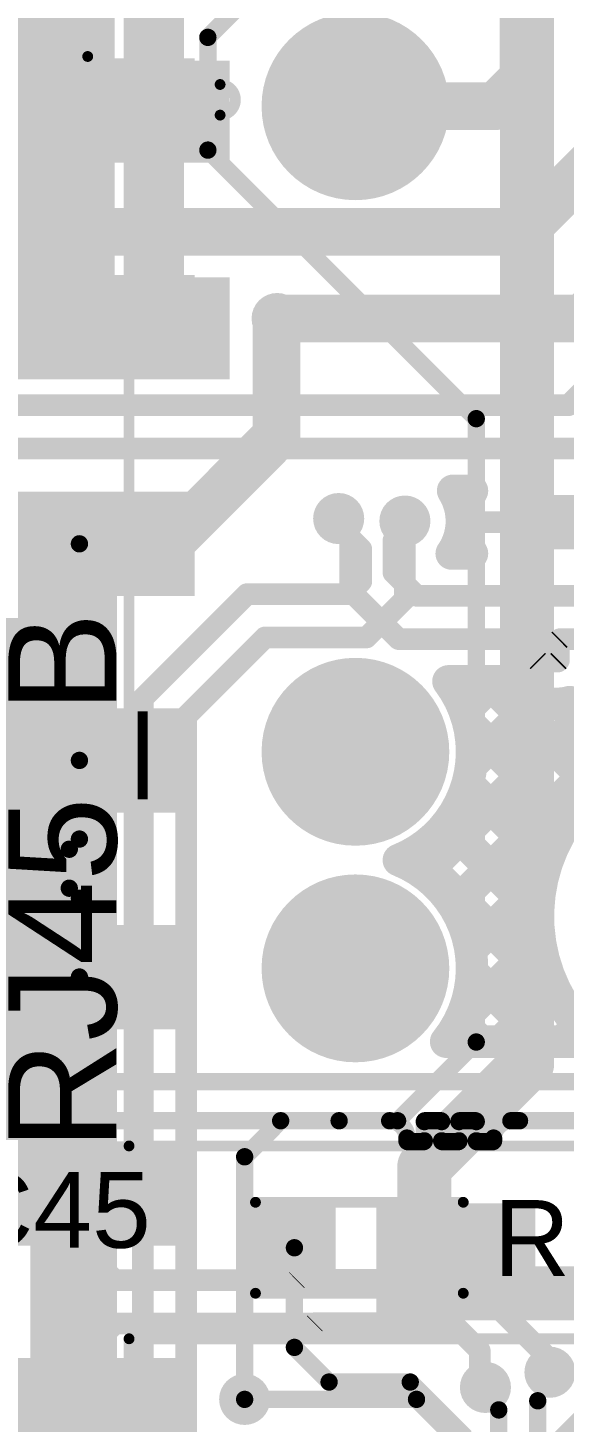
# Model space of a CAD drawing. Header units: millimetres. Extents: x -0.39 to 1.43, y -0.21 to 1.58.
# Drawn here: x 0.323 to 0.571, y 0.575 to 1.218 of the extents above; entities that cross this region are included whole.
import ezdxf

# ---------------------------------------------------------------- set-up
doc = ezdxf.new("R2010")
doc.units = ezdxf.units.MM
doc.header["$MEASUREMENT"] = 0
for name, color, linetype in [('BottomLayer', 5, 'Continuous'), ('BottomOverlay', 54, 'Continuous'), ('BottomPaste', 16, 'Continuous'), ('BottomSolder', 6, 'Continuous'), ('MultiLayer', 9, 'Continuous'), ('PadHoleLayer', 156, 'Continuous'), ('TopLayer', 1, 'Continuous'), ('TopOverlay', 2, 'Continuous'), ('TopPaste', 8, 'Continuous'), ('TopSolder', 216, 'Continuous'), ('ViaHoleLayer', 16, 'Continuous')]:
    doc.layers.add(name, color=color, linetype=linetype)
doc.styles.add('Arial', font='', dxfattribs={"height": 0.2})
doc.styles.get('Arial').set_extended_font_data('Arial')

# ---------------------------------------------------------------- blocks, each defined once
blk = doc.blocks.new('HY951180A_13')
at = {"layer": 'BottomLayer'}
h = blk.add_hatch(color=5, dxfattribs=at)
edge = h.paths.add_edge_path()
edge.add_arc((-0.24902, 0.25591), 0.03937, 0, 360)
h = blk.add_hatch(color=5, dxfattribs=at)
edge = h.paths.add_edge_path()
edge.add_arc((-0.14902, 0.25591), 0.03937, 0, 360)
h = blk.add_hatch(color=5, dxfattribs=at)
edge = h.paths.add_edge_path()
edge.add_arc((0.14902, 0.25591), 0.03937, 0, 360)
at = {"layer": 'BottomSolder'}
h = blk.add_hatch(color=6, dxfattribs=at)
edge = h.paths.add_edge_path()
edge.add_arc((-0.24902, 0.25591), 0.04337, 0, 360)
h = blk.add_hatch(color=6, dxfattribs=at)
edge = h.paths.add_edge_path()
edge.add_arc((-0.14902, 0.25591), 0.04337, 0, 360)
h = blk.add_hatch(color=6, dxfattribs=at)
edge = h.paths.add_edge_path()
edge.add_arc((0.14902, 0.25591), 0.04337, 0, 360)
at = {"layer": 'MultiLayer'}
h = blk.add_hatch(color=9, dxfattribs=at)
edge = h.paths.add_edge_path()
edge.add_arc((-0.24902, 0.25591), 0.03937, 0, 360)
h = blk.add_hatch(color=9, dxfattribs=at)
edge = h.paths.add_edge_path()
edge.add_arc((-0.14902, 0.25591), 0.03937, 0, 360)
h = blk.add_hatch(color=9, dxfattribs=at)
edge = h.paths.add_edge_path()
edge.add_arc((0.14902, 0.25591), 0.03937, 0, 360)
at = {"layer": 'PadHoleLayer'}
h = blk.add_hatch(color=156, dxfattribs=at)
edge = h.paths.add_edge_path()
edge.add_arc((-0.24902, 0.25591), 0.02008, 0, 360)
h = blk.add_hatch(color=156, dxfattribs=at)
edge = h.paths.add_edge_path()
edge.add_arc((-0.14902, 0.25591), 0.02008, 0, 360)
h = blk.add_hatch(color=156, dxfattribs=at)
edge = h.paths.add_edge_path()
edge.add_arc((0.14902, 0.25591), 0.02008, 0, 360)
at = {"layer": 'TopLayer'}
h = blk.add_hatch(color=1, dxfattribs=at)
edge = h.paths.add_edge_path()
edge.add_arc((-0.24902, 0.25591), 0.03937, 0, 360)
h = blk.add_hatch(color=1, dxfattribs=at)
edge = h.paths.add_edge_path()
edge.add_arc((-0.14902, 0.25591), 0.03937, 0, 360)
h = blk.add_hatch(color=1, dxfattribs=at)
edge = h.paths.add_edge_path()
edge.add_arc((0.14902, 0.25591), 0.03937, 0, 360)
at = {"layer": 'TopSolder'}
h = blk.add_hatch(color=216, dxfattribs=at)
edge = h.paths.add_edge_path()
edge.add_arc((-0.24902, 0.25591), 0.04337, 0, 360)
h = blk.add_hatch(color=216, dxfattribs=at)
edge = h.paths.add_edge_path()
edge.add_arc((-0.14902, 0.25591), 0.04337, 0, 360)
h = blk.add_hatch(color=216, dxfattribs=at)
edge = h.paths.add_edge_path()
edge.add_arc((0.14902, 0.25591), 0.04337, 0, 360)
at = {"layer": 'TopOverlay', "const_width": 0.005}
for points in [[(0.331, 0.3605), (-0.331, 0.3605)], [(-0.331, 0.3605), (-0.331, 0.003)]]:
    blk.add_lwpolyline(points, dxfattribs=at)
at = {"layer": 'TopOverlay', "const_width": 0.0025}
blk.add_lwpolyline([(-0.33225, 0.3605, 1), (-0.32975, 0.3605, 1)], format="xyb", close=True, dxfattribs=at)
blk.add_lwpolyline([(-0.33225, 0.3605, 1), (-0.32975, 0.3605, 1)], format="xyb", close=True, dxfattribs=at)
blk = doc.blocks.new('HY951180A_14')
at = {"layer": 'TopOverlay', "const_width": 0.005}
for points in [[(0.331, 0.3605), (-0.331, 0.3605)], [(0.331, 0.3605), (0.331, 0.003)]]:
    blk.add_lwpolyline(points, dxfattribs=at)
at = {"layer": 'TopOverlay', "const_width": 0.0025}
blk.add_lwpolyline([(0.32975, 0.3605, 1), (0.33225, 0.3605, 1)], format="xyb", close=True, dxfattribs=at)
blk.add_lwpolyline([(0.32975, 0.3605, 1), (0.33225, 0.3605, 1)], format="xyb", close=True, dxfattribs=at)
blk = doc.blocks.new('PHF254SMD___B_15')
at = {"layer": 'BottomLayer'}
for points in [[(-0.62008, 0.15354), (-0.57992, 0.15354), (-0.57992, 0.05512), (-0.62008, 0.05512)], [(-0.52008, 0.15354), (-0.47992, 0.15354), (-0.47992, 0.05512), (-0.52008, 0.05512)], [(-0.42008, 0.15354), (-0.37992, 0.15354), (-0.37992, 0.05512), (-0.42008, 0.05512)], [(-0.32008, 0.15354), (-0.27992, 0.15354), (-0.27992, 0.05512), (-0.32008, 0.05512)], [(-0.22008, 0.15354), (-0.17992, 0.15354), (-0.17992, 0.05512), (-0.22008, 0.05512)], [(-0.12008, 0.15354), (-0.07992, 0.15354), (-0.07992, 0.05512), (-0.12008, 0.05512)], [(-0.02008, 0.15354), (0.02008, 0.15354), (0.02008, 0.05512), (-0.02008, 0.05512)]]:
    blk.add_hatch(color=5, dxfattribs=at).paths.add_polyline_path(points)
at = {"layer": 'BottomPaste'}
for points in [[(-0.62008, 0.15354), (-0.57992, 0.15354), (-0.57992, 0.05512), (-0.62008, 0.05512)], [(-0.52008, 0.15354), (-0.47992, 0.15354), (-0.47992, 0.05512), (-0.52008, 0.05512)], [(-0.42008, 0.15354), (-0.37992, 0.15354), (-0.37992, 0.05512), (-0.42008, 0.05512)], [(-0.32008, 0.15354), (-0.27992, 0.15354), (-0.27992, 0.05512), (-0.32008, 0.05512)], [(-0.22008, 0.15354), (-0.17992, 0.15354), (-0.17992, 0.05512), (-0.22008, 0.05512)], [(-0.12008, 0.15354), (-0.07992, 0.15354), (-0.07992, 0.05512), (-0.12008, 0.05512)], [(-0.02008, 0.15354), (0.02008, 0.15354), (0.02008, 0.05512), (-0.02008, 0.05512)]]:
    blk.add_hatch(color=16, dxfattribs=at).paths.add_polyline_path(points)
at = {"layer": 'BottomSolder'}
for points in [[(-0.62408, 0.15754), (-0.57592, 0.15754), (-0.57592, 0.05112), (-0.62408, 0.05112)], [(-0.52408, 0.15754), (-0.47592, 0.15754), (-0.47592, 0.05112), (-0.52408, 0.05112)], [(-0.42408, 0.15754), (-0.37592, 0.15754), (-0.37592, 0.05112), (-0.42408, 0.05112)], [(-0.32408, 0.15754), (-0.27592, 0.15754), (-0.27592, 0.05112), (-0.32408, 0.05112)], [(-0.22408, 0.15754), (-0.17592, 0.15754), (-0.17592, 0.05112), (-0.22408, 0.05112)], [(-0.12408, 0.15754), (-0.07592, 0.15754), (-0.07592, 0.05112), (-0.12408, 0.05112)], [(-0.02408, 0.15754), (0.02408, 0.15754), (0.02408, 0.05112), (-0.02408, 0.05112)]]:
    blk.add_hatch(color=6, dxfattribs=at).paths.add_polyline_path(points)
at = {"layer": 'BottomOverlay'}
for points, const_width in [([(-0.59793, 0.16933, 1), (-0.61207, 0.16933, 1)], 0.005), ([(-0.61332, 0.16933, 1), (-0.61082, 0.16933, 1)], 0.0025), ([(-0.59918, 0.16933, 1), (-0.59668, 0.16933, 1)], 0.0025), ([(-0.62625, 0.10816, 1), (-0.62375, 0.10816, 1)], 0.0025)]:
    blk.add_lwpolyline(points, format="xyb", close=True, dxfattribs=dict(at, const_width=const_width))
at = {"layer": 'BottomOverlay', "const_width": 0.005}
blk.add_lwpolyline([(-0.625, 0.10816), (-0.671, 0.10816)], dxfattribs=at)
blk = doc.blocks.new('R__0603_34')
at = {"layer": 'TopLayer'}
for points in [[(-0.015, 0.0175), (-0.015, -0.0175), (-0.045, -0.0175), (-0.045, 0.0175)], [(0.045, 0.0175), (0.045, -0.0175), (0.015, -0.0175), (0.015, 0.0175)]]:
    blk.add_hatch(color=1, dxfattribs=at).paths.add_polyline_path(points)
at = {"layer": 'TopPaste'}
for points in [[(-0.015, 0.0175), (-0.015, -0.0175), (-0.045, -0.0175), (-0.045, 0.0175)], [(0.045, 0.0175), (0.045, -0.0175), (0.015, -0.0175), (0.015, 0.0175)]]:
    blk.add_hatch(color=8, dxfattribs=at).paths.add_polyline_path(points)
at = {"layer": 'TopSolder'}
for points in [[(-0.011, 0.0215), (-0.011, -0.0215), (-0.049, -0.0215), (-0.049, 0.0215)], [(0.049, 0.0215), (0.049, -0.0215), (0.011, -0.0215), (0.011, 0.0215)]]:
    blk.add_hatch(color=216, dxfattribs=at).paths.add_polyline_path(points)
at = {"layer": 'TopOverlay', "const_width": 0.005}
for points in [[(-0.048, -0.021), (-0.048, 0.021)], [(-0.048, 0.021), (0.048, 0.021)], [(0.048, -0.021), (0.048, 0.021)], [(-0.048, -0.021), (0.048, -0.021)]]:
    blk.add_lwpolyline(points, dxfattribs=at)
at = {"layer": 'TopOverlay', "const_width": 0.0025}
for points in [[(-0.04925, 0.021, 1), (-0.04675, 0.021, 1)], [(-0.04925, 0.021, 1), (-0.04675, 0.021, 1)], [(0.04675, 0.021, 1), (0.04925, 0.021, 1)], [(0.04675, 0.021, 1), (0.04925, 0.021, 1)], [(-0.04925, -0.021, 1), (-0.04675, -0.021, 1)], [(-0.04925, -0.021, 1), (-0.04675, -0.021, 1)], [(0.04675, -0.021, 1), (0.04925, -0.021, 1)], [(0.04675, -0.021, 1), (0.04925, -0.021, 1)]]:
    blk.add_lwpolyline(points, format="xyb", close=True, dxfattribs=at)

msp = doc.modelspace()

# ---------------------------------------------------------------- hatches: boundary and pattern name
at = {"layer": 'BottomLayer'}
for points in [[(0.294, 1.156), (0.416, 1.156), (0.416, 1.203), (0.294, 1.203)], [(0.294, 1.056), (0.416, 1.056), (0.416, 1.103), (0.294, 1.103)]]:
    msp.add_hatch(color=5, dxfattribs=at).paths.add_polyline_path(points)
h = msp.add_hatch(color=5, dxfattribs=at)
edge = h.paths.add_edge_path()
edge.add_arc((0.3825, 1.1775), 0.01181, 0, 360)
h = msp.add_hatch(color=5, dxfattribs=at)
edge = h.paths.add_edge_path()
edge.add_arc((0.3825, 1.0825), 0.01181, 0, 360)
h = msp.add_hatch(color=5, dxfattribs=at)
edge = h.paths.add_edge_path()
edge.add_arc((0.438, 1.084), 0.01181, 0, 360)
h = msp.add_hatch(color=5, dxfattribs=at)
edge = h.paths.add_edge_path()
edge.add_arc((0.46644, 0.99166), 0.01181, 0, 360)
h = msp.add_hatch(color=5, dxfattribs=at)
edge = h.paths.add_edge_path()
edge.add_arc((0.49704, 0.9905), 0.01181, 0, 360)
h = msp.add_hatch(color=5, dxfattribs=at)
edge = h.paths.add_edge_path()
edge.add_arc((0.5535, 0.99), 0.01181, 0, 360)
h = msp.add_hatch(color=5, dxfattribs=at)
edge = h.paths.add_edge_path()
edge.add_arc((0.56406, 0.59753), 0.01181, 0, 360)
h = msp.add_hatch(color=5, dxfattribs=at)
edge = h.paths.add_edge_path()
edge.add_arc((0.53425, 0.59052), 0.01181, 0, 360)
h = msp.add_hatch(color=5, dxfattribs=at)
edge = h.paths.add_edge_path()
edge.add_arc((0.423, 0.585), 0.01181, 0, 360)
at = {"layer": 'TopLayer'}
for points in [[(0.208, 1.07), (0.363, 1.07), (0.363, 1.347), (0.208, 1.347)], [(0.293, 0.669), (0.364, 0.669), (0.364, 0.992), (0.293, 0.992)], [(0.48391, 0.6215), (0.55724, 0.6215), (0.55724, 0.67554), (0.48391, 0.67554)]]:
    msp.add_hatch(color=1, dxfattribs=at).paths.add_polyline_path(points)
h = msp.add_hatch(color=1, dxfattribs=at)
edge = h.paths.add_edge_path()
edge.add_arc((0.3825, 1.1775), 0.01181, 0, 360)
h = msp.add_hatch(color=1, dxfattribs=at)
edge = h.paths.add_edge_path()
edge.add_arc((0.3825, 1.0825), 0.01181, 0, 360)
h = msp.add_hatch(color=1, dxfattribs=at)
edge = h.paths.add_edge_path()
edge.add_arc((0.438, 1.084), 0.01181, 0, 360)
h = msp.add_hatch(color=1, dxfattribs=at)
edge = h.paths.add_edge_path()
edge.add_arc((0.46644, 0.99166), 0.01181, 0, 360)
h = msp.add_hatch(color=1, dxfattribs=at)
edge = h.paths.add_edge_path()
edge.add_arc((0.49704, 0.9905), 0.01181, 0, 360)
h = msp.add_hatch(color=1, dxfattribs=at)
edge = h.paths.add_edge_path()
edge.add_arc((0.5535, 0.99), 0.01181, 0, 360)
h = msp.add_hatch(color=1, dxfattribs=at)
edge = h.paths.add_edge_path()
edge.add_arc((0.56406, 0.59753), 0.01181, 0, 360)
h = msp.add_hatch(color=1, dxfattribs=at)
edge = h.paths.add_edge_path()
edge.add_arc((0.53425, 0.59052), 0.01181, 0, 360)
h = msp.add_hatch(color=1, dxfattribs=at)
edge = h.paths.add_edge_path()
edge.add_arc((0.423, 0.585), 0.01181, 0, 360)
at = {"layer": 'ViaHoleLayer'}
h = msp.add_hatch(color=16, dxfattribs=at)
edge = h.paths.add_edge_path()
edge.add_arc((0.3825, 1.1775), 0.00591, 0, 360)
h = msp.add_hatch(color=16, dxfattribs=at)
edge = h.paths.add_edge_path()
edge.add_arc((0.3825, 1.0825), 0.00591, 0, 360)
h = msp.add_hatch(color=16, dxfattribs=at)
edge = h.paths.add_edge_path()
edge.add_arc((0.438, 1.084), 0.00591, 0, 360)
h = msp.add_hatch(color=16, dxfattribs=at)
edge = h.paths.add_edge_path()
edge.add_arc((0.46644, 0.99166), 0.00591, 0, 360)
h = msp.add_hatch(color=16, dxfattribs=at)
edge = h.paths.add_edge_path()
edge.add_arc((0.49704, 0.9905), 0.00591, 0, 360)
h = msp.add_hatch(color=16, dxfattribs=at)
edge = h.paths.add_edge_path()
edge.add_arc((0.5535, 0.99), 0.00591, 0, 360)
h = msp.add_hatch(color=16, dxfattribs=at)
edge = h.paths.add_edge_path()
edge.add_arc((0.56406, 0.59753), 0.00591, 0, 360)
h = msp.add_hatch(color=16, dxfattribs=at)
edge = h.paths.add_edge_path()
edge.add_arc((0.53425, 0.59052), 0.00591, 0, 360)
h = msp.add_hatch(color=16, dxfattribs=at)
edge = h.paths.add_edge_path()
edge.add_arc((0.423, 0.585), 0.00591, 0, 360)

# ---------------------------------------------------------------- linework, layer by layer
at = {"layer": 'BottomLayer'}
for points, const_width in [([(0.55182, 1.19491), (0.55182, 1.36401)], 0.022), ([(0.53893, 1.18202), (0.55182, 1.19491)], 0.022), ([(0.47419, 1.18202), (0.53893, 1.18202)], 0.022), ([(0.57267, 1.044), (0.71967, 1.191)], 0.01), ([(0.55144, 1.124), (0.602, 1.17456)], 0.022), ([(0.579, 1.084), (0.636, 1.141)], 0.022), ([(0.281, 1.124), (0.55144, 1.124)], 0.022), ([(0.438, 1.084), (0.579, 1.084)], 0.022), ([(0.28672, 1.044), (0.57267, 1.044)], 0.01), ([(0.295, 1.024), (0.58096, 1.024)], 0.01), ([(0.51932, 1.0045), (0.52803, 1.0045)], 0.015), ([(0.5535, 0.99), (0.751, 0.99)], 0.022), ([(0.53169, 0.99), (0.5535, 0.99)], 0.01), ([(0.47174, 0.95841), (0.47174, 0.98268)], 0.01), ([(0.49174, 0.96669), (0.49174, 0.98152)], 0.01), ([(0.27363, 0.98), (0.34666, 0.98)], 0.008), ([(0.51866, 0.9755), (0.52803, 0.9755)], 0.015), ([(0.49174, 0.96669), (0.50244, 0.956)], 0.01), ([(0.47174, 0.95841), (0.49415, 0.936)], 0.01), ([(0.50244, 0.956), (0.69725, 0.956)], 0.01), ([(0.49415, 0.936), (0.53, 0.936)], 0.01), ([(0.53, 0.936), (0.55232, 0.936)], 0.01), ([(0.55232, 0.936), (0.55818, 0.93014)], 0.01), ([(0.56818, 0.9355), (0.56868, 0.936)], 0.01), ([(0.56818, 0.92613), (0.56818, 0.9355)], 0.01), ([(0.56868, 0.936), (0.57768, 0.936)], 0.01), ([(0.55818, 0.92613), (0.55818, 0.93014)], 0.01), ([(0.55818, 0.92613), (0.55868, 0.92563)], 0.01), ([(0.55868, 0.92563), (0.56768, 0.92563)], 0.01), ([(0.56768, 0.92563), (0.56818, 0.92613)], 0.01), ([(0.51715, 0.9165), (0.53, 0.9165)], 0.015), ([(0.52463, 0.90292), (0.53821, 0.9165)], 0.015), ([(0.53, 0.9165), (0.54122, 0.9165)], 0.015), ([(0.53528, 0.9165), (0.58523, 0.86655)], 0.015), ([(0.51958, 0.81301), (0.61341, 0.90685)], 0.015), ([(0.57316, 0.90691), (0.60229, 0.87778)], 0.015), ([(0.50585, 0.82757), (0.5844, 0.90613)], 0.015), ([(0.52769, 0.87769), (0.55627, 0.90627)], 0.015), ([(0.55868, 0.90613), (0.56768, 0.90613)], 0.015), ([(0.52645, 0.89705), (0.57192, 0.85158)], 0.015), ([(0.34666, 0.84369), (0.34666, 0.88)], 0.008), ([(0.52599, 0.86922), (0.56254, 0.83268)], 0.015), ([(0.5164, 0.85053), (0.55851, 0.80842)], 0.015), ([(0.34198, 0.839), (0.34666, 0.84369)], 0.008), ([(0.50124, 0.83741), (0.56824, 0.7704)], 0.015), ([(0.28354, 0.839), (0.34198, 0.839)], 0.008), ([(0.52738, 0.79253), (0.56056, 0.82571)], 0.015), ([(0.291, 0.821), (0.34198, 0.821)], 0.008), ([(0.34198, 0.821), (0.34666, 0.81631)], 0.008), ([(0.34666, 0.78), (0.34666, 0.81631)], 0.008), ([(0.52166, 0.75853), (0.5594, 0.79627)], 0.015), ([(0.52803, 0.78233), (0.56022, 0.75014)], 0.015), ([(0.54156, 0.75014), (0.56606, 0.77464)], 0.015), ([(0.52231, 0.75977), (0.53193, 0.75014)], 0.015), ([(0.56984, 0.75014), (0.57722, 0.75752)], 0.015), ([(0.5161, 0.75014), (0.58446, 0.75014)], 0.015), ([(0.31081, 0.73164), (0.60666, 0.73164)], 0.008), ([(0.30336, 0.71364), (0.46665, 0.71364)], 0.008), ([(0.46665, 0.71364), (0.49, 0.71364)], 0.008), ([(0.506, 0.70436), (0.506, 0.71324)], 0.008), ([(0.5064, 0.71364), (0.5136, 0.71364)], 0.008), ([(0.514, 0.70436), (0.514, 0.71324)], 0.008), ([(0.522, 0.70436), (0.522, 0.71324)], 0.008), ([(0.5224, 0.71364), (0.5296, 0.71364)], 0.008), ([(0.53, 0.70436), (0.53, 0.71324)], 0.008), ([(0.546, 0.71364), (0.55, 0.71364)], 0.008), ([(0.55, 0.71364), (0.5992, 0.71364)], 0.008), ([(0.498, 0.70436), (0.498, 0.70564)], 0.008), ([(0.538, 0.70436), (0.538, 0.70564)], 0.008), ([(0.4984, 0.70396), (0.5056, 0.70396)], 0.008), ([(0.5144, 0.70396), (0.5216, 0.70396)], 0.008), ([(0.5304, 0.70396), (0.5376, 0.70396)], 0.008), ([(0.34666, 0.68), (0.35718, 0.66948)], 0.01), ([(0.35718, 0.64586), (0.35718, 0.66948)], 0.01), ([(0.35718, 0.64586), (0.36304, 0.64)], 0.01), ([(0.36304, 0.64), (0.44699, 0.64)], 0.01), ([(0.44699, 0.64), (0.44718, 0.64019)], 0.01), ([(0.44718, 0.64019), (0.52722, 0.64019)], 0.01), ([(0.52722, 0.64019), (0.56145, 0.60595)], 0.01), ([(0.35718, 0.61414), (0.36304, 0.62)], 0.01), ([(0.36304, 0.62), (0.45527, 0.62)], 0.01), ([(0.45527, 0.62), (0.45546, 0.62019)], 0.01), ([(0.45546, 0.62019), (0.51893, 0.62019)], 0.01), ([(0.51893, 0.62019), (0.53164, 0.60748)], 0.01), ([(0.35718, 0.59052), (0.35718, 0.61414)], 0.01), ([(0.53164, 0.59313), (0.53164, 0.60748)], 0.01), ([(0.56145, 0.60014), (0.56145, 0.60595)], 0.01), ([(0.56145, 0.60014), (0.56406, 0.59753)], 0.01), ([(0.34666, 0.58), (0.35718, 0.59052)], 0.01), ([(0.53164, 0.59313), (0.53425, 0.59052)], 0.01), ([(0.54731, 0.53531), (0.595, 0.583)], 0.022), ([(0.34666, 0.58), (0.34666, 0.58266)], 0.01), ([(0.423, 0.585), (0.50239, 0.585)], 0.008), ([(0.50239, 0.585), (0.52456, 0.56283)], 0.008)]:
    msp.add_lwpolyline(points, dxfattribs=dict(at, const_width=const_width))
for points, const_width in [([(0.54632, 1.19491, 1), (0.55732, 1.19491, 1)], 0.011), ([(0.54632, 1.19491, 1), (0.55732, 1.19491, 1)], 0.011), ([(0.46869, 1.18202, 1), (0.47969, 1.18202, 1)], 0.011), ([(0.53343, 1.18202, 1), (0.54443, 1.18202, 1)], 0.011), ([(0.53343, 1.18202, 1), (0.54443, 1.18202, 1)], 0.011), ([(0.54594, 1.124, 1), (0.55694, 1.124, 1)], 0.011), ([(0.54594, 1.124, 1), (0.55694, 1.124, 1)], 0.011), ([(0.4325, 1.084, 1), (0.4435, 1.084, 1)], 0.011), ([(0.5735, 1.084, 1), (0.5845, 1.084, 1)], 0.011), ([(0.5735, 1.084, 1), (0.5845, 1.084, 1)], 0.011), ([(0.57017, 1.044, 1), (0.57517, 1.044, 1)], 0.005), ([(0.57017, 1.044, 1), (0.57517, 1.044, 1)], 0.005), ([(0.51557, 1.0045, 1), (0.52307, 1.0045, 1)], 0.0075), ([(0.51557, 1.0045, 1), (0.52307, 1.0045, 1)], 0.0075), ([(0.52428, 1.0045, 1), (0.53178, 1.0045, 1)], 0.0075), ([(0.52428, 1.0045, 1), (0.53178, 1.0045, 1)], 0.0075), ([(0.51961, 0.9905, 1), (0.52711, 0.9905, 1)], 0.0075), ([(0.51961, 0.9905, 1), (0.52711, 0.9905, 1)], 0.0075), ([(0.548, 0.99, 1), (0.559, 0.99, 1)], 0.011), ([(0.52919, 0.99, 1), (0.53419, 0.99, 1)], 0.005), ([(0.551, 0.99, 1), (0.556, 0.99, 1)], 0.005), ([(0.46924, 0.98268, 1), (0.47424, 0.98268, 1)], 0.005), ([(0.48924, 0.98152, 1), (0.49424, 0.98152, 1)], 0.005), ([(0.34466, 0.98, 1), (0.34866, 0.98, 1)], 0.004), ([(0.51491, 0.9755, 1), (0.52241, 0.9755, 1)], 0.0075), ([(0.51491, 0.9755, 1), (0.52241, 0.9755, 1)], 0.0075), ([(0.52428, 0.9755, 1), (0.53178, 0.9755, 1)], 0.0075), ([(0.52428, 0.9755, 1), (0.53178, 0.9755, 1)], 0.0075), ([(0.48924, 0.96669, 1), (0.49424, 0.96669, 1)], 0.005), ([(0.48924, 0.96669, 1), (0.49424, 0.96669, 1)], 0.005), ([(0.46924, 0.95841, 1), (0.47424, 0.95841, 1)], 0.005), ([(0.46924, 0.95841, 1), (0.47424, 0.95841, 1)], 0.005), ([(0.49994, 0.956, 1), (0.50494, 0.956, 1)], 0.005), ([(0.49994, 0.956, 1), (0.50494, 0.956, 1)], 0.005), ([(0.49165, 0.936, 1), (0.49665, 0.936, 1)], 0.005), ([(0.49165, 0.936, 1), (0.49665, 0.936, 1)], 0.005), ([(0.5275, 0.936, 1), (0.5325, 0.936, 1)], 0.005), ([(0.5275, 0.936, 1), (0.5325, 0.936, 1)], 0.005), ([(0.54982, 0.936, 1), (0.55482, 0.936, 1)], 0.005), ([(0.54982, 0.936, 1), (0.55482, 0.936, 1)], 0.005), ([(0.56568, 0.9355, 1), (0.57068, 0.9355, 1)], 0.005), ([(0.56568, 0.9355, 1), (0.57068, 0.9355, 1)], 0.005), ([(0.56618, 0.936, 1), (0.57118, 0.936, 1)], 0.005), ([(0.56618, 0.936, 1), (0.57118, 0.936, 1)], 0.005), ([(0.55568, 0.93014, 1), (0.56068, 0.93014, 1)], 0.005), ([(0.55568, 0.93014, 1), (0.56068, 0.93014, 1)], 0.005), ([(0.55568, 0.92613, 1), (0.56068, 0.92613, 1)], 0.005), ([(0.55568, 0.92613, 1), (0.56068, 0.92613, 1)], 0.005), ([(0.55618, 0.92563, 1), (0.56118, 0.92563, 1)], 0.005), ([(0.55618, 0.92563, 1), (0.56118, 0.92563, 1)], 0.005), ([(0.56518, 0.92563, 1), (0.57018, 0.92563, 1)], 0.005), ([(0.56518, 0.92563, 1), (0.57018, 0.92563, 1)], 0.005), ([(0.56568, 0.92613, 1), (0.57068, 0.92613, 1)], 0.005), ([(0.56568, 0.92613, 1), (0.57068, 0.92613, 1)], 0.005), ([(0.5134, 0.9165, 1), (0.5209, 0.9165, 1)], 0.0075), ([(0.5134, 0.9165, 1), (0.5209, 0.9165, 1)], 0.0075), ([(0.52625, 0.9165, 1), (0.53375, 0.9165, 1)], 0.0075), ([(0.52625, 0.9165, 1), (0.53375, 0.9165, 1)], 0.0075), ([(0.53153, 0.9165, 1), (0.53903, 0.9165, 1)], 0.0075), ([(0.53446, 0.9165, 1), (0.54196, 0.9165, 1)], 0.0075), ([(0.53747, 0.9165, 1), (0.54497, 0.9165, 1)], 0.0075), ([(0.53747, 0.9165, 1), (0.54497, 0.9165, 1)], 0.0075), ([(0.53747, 0.9165, 1), (0.54497, 0.9165, 1)], 0.0075), ([(0.54064, 0.91234, 1), (0.54814, 0.91234, 1)], 0.0075), ([(0.54064, 0.91234, 1), (0.54814, 0.91234, 1)], 0.0075), ([(0.54114, 0.91184, 1), (0.54864, 0.91184, 1)], 0.0075), ([(0.54114, 0.91184, 1), (0.54864, 0.91184, 1)], 0.0075), ([(0.56941, 0.90691, 1), (0.57691, 0.90691, 1)], 0.0075), ([(0.56943, 0.90692, 1), (0.57693, 0.90692, 1)], 0.0075), ([(0.56943, 0.90692, 1), (0.57693, 0.90692, 1)], 0.0075), ([(0.56943, 0.90692, 1), (0.57693, 0.90692, 1)], 0.0075), ([(0.56943, 0.90692, 1), (0.57693, 0.90692, 1)], 0.0075), ([(0.52088, 0.90292, 1), (0.52838, 0.90292, 1)], 0.0075), ([(0.55252, 0.90627, 1), (0.56002, 0.90627, 1)], 0.0075), ([(0.55493, 0.90613, 1), (0.56243, 0.90613, 1)], 0.0075), ([(0.55493, 0.90613, 1), (0.56243, 0.90613, 1)], 0.0075), ([(0.55493, 0.90613, 1), (0.56243, 0.90613, 1)], 0.0075), ([(0.56393, 0.90613, 1), (0.57143, 0.90613, 1)], 0.0075), ([(0.56393, 0.90613, 1), (0.57143, 0.90613, 1)], 0.0075), ([(0.56393, 0.90613, 1), (0.57143, 0.90613, 1)], 0.0075), ([(0.5227, 0.89705, 1), (0.5302, 0.89705, 1)], 0.0075), ([(0.52431, 0.88399, 1), (0.53181, 0.88399, 1)], 0.0075), ([(0.52431, 0.88399, 1), (0.53181, 0.88399, 1)], 0.0075), ([(0.34466, 0.88, 1), (0.34866, 0.88, 1)], 0.004), ([(0.52394, 0.87769, 1), (0.53144, 0.87769, 1)], 0.0075), ([(0.52224, 0.86922, 1), (0.52974, 0.86922, 1)], 0.0075), ([(0.51265, 0.85053, 1), (0.52015, 0.85053, 1)], 0.0075), ([(0.56817, 0.85158, 1), (0.57567, 0.85158, 1)], 0.0075), ([(0.34466, 0.84369, 1), (0.34866, 0.84369, 1)], 0.004), ([(0.34466, 0.84369, 1), (0.34866, 0.84369, 1)], 0.004), ([(0.49749, 0.83741, 1), (0.50499, 0.83741, 1)], 0.0075), ([(0.33998, 0.839, 1), (0.34398, 0.839, 1)], 0.004), ([(0.33998, 0.839, 1), (0.34398, 0.839, 1)], 0.004), ([(0.49049, 0.83399, 1), (0.49799, 0.83399, 1)], 0.0075), ([(0.49049, 0.83399, 1), (0.49799, 0.83399, 1)], 0.0075), ([(0.55879, 0.83268, 1), (0.56629, 0.83268, 1)], 0.0075), ([(0.5021, 0.82757, 1), (0.5096, 0.82757, 1)], 0.0075), ([(0.55681, 0.82571, 1), (0.56431, 0.82571, 1)], 0.0075), ([(0.33998, 0.821, 1), (0.34398, 0.821, 1)], 0.004), ([(0.33998, 0.821, 1), (0.34398, 0.821, 1)], 0.004), ([(0.34466, 0.81631, 1), (0.34866, 0.81631, 1)], 0.004), ([(0.34466, 0.81631, 1), (0.34866, 0.81631, 1)], 0.004), ([(0.51582, 0.81301, 1), (0.52333, 0.81301, 1)], 0.0075), ([(0.55476, 0.80842, 1), (0.56226, 0.80842, 1)], 0.0075), ([(0.52363, 0.79253, 1), (0.53113, 0.79253, 1)], 0.0075), ([(0.55565, 0.79627, 1), (0.56315, 0.79627, 1)], 0.0075), ([(0.52428, 0.78233, 1), (0.53178, 0.78233, 1)], 0.0075), ([(0.52431, 0.78399, 1), (0.53181, 0.78399, 1)], 0.0075), ([(0.52431, 0.78399, 1), (0.53181, 0.78399, 1)], 0.0075), ([(0.34466, 0.78, 1), (0.34866, 0.78, 1)], 0.004), ([(0.56231, 0.77464, 1), (0.56981, 0.77464, 1)], 0.0075), ([(0.56449, 0.7704, 1), (0.57199, 0.7704, 1)], 0.0075), ([(0.51791, 0.75853, 1), (0.52541, 0.75853, 1)], 0.0075), ([(0.51856, 0.75977, 1), (0.52606, 0.75977, 1)], 0.0075), ([(0.57347, 0.75752, 1), (0.58097, 0.75752, 1)], 0.0075), ([(0.51235, 0.75014, 1), (0.51985, 0.75014, 1)], 0.0075), ([(0.51235, 0.75014, 1), (0.51985, 0.75014, 1)], 0.0075), ([(0.52818, 0.75014, 1), (0.53568, 0.75014, 1)], 0.0075), ([(0.53781, 0.75014, 1), (0.54531, 0.75014, 1)], 0.0075), ([(0.55647, 0.75014, 1), (0.56397, 0.75014, 1)], 0.0075), ([(0.56609, 0.75014, 1), (0.57359, 0.75014, 1)], 0.0075), ([(0.46465, 0.71364, 1), (0.46865, 0.71364, 1)], 0.004), ([(0.46465, 0.71364, 1), (0.46865, 0.71364, 1)], 0.004), ([(0.488, 0.71364, 1), (0.492, 0.71364, 1)], 0.004), ([(0.488, 0.71364, 1), (0.492, 0.71364, 1)], 0.004), ([(0.504, 0.71324, 1), (0.508, 0.71324, 1)], 0.004), ([(0.504, 0.71324, 1), (0.508, 0.71324, 1)], 0.004), ([(0.5044, 0.71364, 1), (0.5084, 0.71364, 1)], 0.004), ([(0.5044, 0.71364, 1), (0.5084, 0.71364, 1)], 0.004), ([(0.5116, 0.71364, 1), (0.5156, 0.71364, 1)], 0.004), ([(0.5116, 0.71364, 1), (0.5156, 0.71364, 1)], 0.004), ([(0.512, 0.71324, 1), (0.516, 0.71324, 1)], 0.004), ([(0.512, 0.71324, 1), (0.516, 0.71324, 1)], 0.004), ([(0.52, 0.71324, 1), (0.524, 0.71324, 1)], 0.004), ([(0.52, 0.71324, 1), (0.524, 0.71324, 1)], 0.004), ([(0.5204, 0.71364, 1), (0.5244, 0.71364, 1)], 0.004), ([(0.5204, 0.71364, 1), (0.5244, 0.71364, 1)], 0.004), ([(0.5276, 0.71364, 1), (0.5316, 0.71364, 1)], 0.004), ([(0.5276, 0.71364, 1), (0.5316, 0.71364, 1)], 0.004), ([(0.528, 0.71324, 1), (0.532, 0.71324, 1)], 0.004), ([(0.528, 0.71324, 1), (0.532, 0.71324, 1)], 0.004), ([(0.544, 0.71364, 1), (0.548, 0.71364, 1)], 0.004), ([(0.544, 0.71364, 1), (0.548, 0.71364, 1)], 0.004), ([(0.548, 0.71364, 1), (0.552, 0.71364, 1)], 0.004), ([(0.548, 0.71364, 1), (0.552, 0.71364, 1)], 0.004), ([(0.496, 0.70564, 1), (0.5, 0.70564, 1)], 0.004), ([(0.496, 0.70564, 1), (0.5, 0.70564, 1)], 0.004), ([(0.496, 0.70436, 1), (0.5, 0.70436, 1)], 0.004), ([(0.496, 0.70436, 1), (0.5, 0.70436, 1)], 0.004), ([(0.504, 0.70436, 1), (0.508, 0.70436, 1)], 0.004), ([(0.504, 0.70436, 1), (0.508, 0.70436, 1)], 0.004), ([(0.512, 0.70436, 1), (0.516, 0.70436, 1)], 0.004), ([(0.512, 0.70436, 1), (0.516, 0.70436, 1)], 0.004), ([(0.52, 0.70436, 1), (0.524, 0.70436, 1)], 0.004), ([(0.52, 0.70436, 1), (0.524, 0.70436, 1)], 0.004), ([(0.528, 0.70436, 1), (0.532, 0.70436, 1)], 0.004), ([(0.528, 0.70436, 1), (0.532, 0.70436, 1)], 0.004), ([(0.536, 0.70564, 1), (0.54, 0.70564, 1)], 0.004), ([(0.536, 0.70564, 1), (0.54, 0.70564, 1)], 0.004), ([(0.536, 0.70436, 1), (0.54, 0.70436, 1)], 0.004), ([(0.536, 0.70436, 1), (0.54, 0.70436, 1)], 0.004), ([(0.4964, 0.70396, 1), (0.5004, 0.70396, 1)], 0.004), ([(0.4964, 0.70396, 1), (0.5004, 0.70396, 1)], 0.004), ([(0.5036, 0.70396, 1), (0.5076, 0.70396, 1)], 0.004), ([(0.5036, 0.70396, 1), (0.5076, 0.70396, 1)], 0.004), ([(0.5124, 0.70396, 1), (0.5164, 0.70396, 1)], 0.004), ([(0.5124, 0.70396, 1), (0.5164, 0.70396, 1)], 0.004), ([(0.5196, 0.70396, 1), (0.5236, 0.70396, 1)], 0.004), ([(0.5196, 0.70396, 1), (0.5236, 0.70396, 1)], 0.004), ([(0.5284, 0.70396, 1), (0.5324, 0.70396, 1)], 0.004), ([(0.5284, 0.70396, 1), (0.5324, 0.70396, 1)], 0.004), ([(0.5356, 0.70396, 1), (0.5396, 0.70396, 1)], 0.004), ([(0.5356, 0.70396, 1), (0.5396, 0.70396, 1)], 0.004), ([(0.34416, 0.68, 1), (0.34916, 0.68, 1)], 0.005), ([(0.35468, 0.66948, 1), (0.35968, 0.66948, 1)], 0.005), ([(0.35468, 0.66948, 1), (0.35968, 0.66948, 1)], 0.005), ([(0.35468, 0.64586, 1), (0.35968, 0.64586, 1)], 0.005), ([(0.35468, 0.64586, 1), (0.35968, 0.64586, 1)], 0.005), ([(0.36054, 0.64, 1), (0.36554, 0.64, 1)], 0.005), ([(0.36054, 0.64, 1), (0.36554, 0.64, 1)], 0.005), ([(0.44449, 0.64, 1), (0.44949, 0.64, 1)], 0.005), ([(0.44449, 0.64, 1), (0.44949, 0.64, 1)], 0.005), ([(0.44468, 0.64019, 1), (0.44968, 0.64019, 1)], 0.005), ([(0.44468, 0.64019, 1), (0.44968, 0.64019, 1)], 0.005), ([(0.52472, 0.64019, 1), (0.52972, 0.64019, 1)], 0.005), ([(0.52472, 0.64019, 1), (0.52972, 0.64019, 1)], 0.005), ([(0.36054, 0.62, 1), (0.36554, 0.62, 1)], 0.005), ([(0.36054, 0.62, 1), (0.36554, 0.62, 1)], 0.005), ([(0.45277, 0.62, 1), (0.45777, 0.62, 1)], 0.005), ([(0.45277, 0.62, 1), (0.45777, 0.62, 1)], 0.005), ([(0.45296, 0.62019, 1), (0.45796, 0.62019, 1)], 0.005), ([(0.45296, 0.62019, 1), (0.45796, 0.62019, 1)], 0.005), ([(0.51643, 0.62019, 1), (0.52143, 0.62019, 1)], 0.005), ([(0.51643, 0.62019, 1), (0.52143, 0.62019, 1)], 0.005), ([(0.35468, 0.61414, 1), (0.35968, 0.61414, 1)], 0.005), ([(0.35468, 0.61414, 1), (0.35968, 0.61414, 1)], 0.005), ([(0.52914, 0.60748, 1), (0.53414, 0.60748, 1)], 0.005), ([(0.52914, 0.60748, 1), (0.53414, 0.60748, 1)], 0.005), ([(0.55895, 0.60595, 1), (0.56395, 0.60595, 1)], 0.005), ([(0.55895, 0.60595, 1), (0.56395, 0.60595, 1)], 0.005), ([(0.55895, 0.60014, 1), (0.56395, 0.60014, 1)], 0.005), ([(0.55895, 0.60014, 1), (0.56395, 0.60014, 1)], 0.005), ([(0.56156, 0.59753, 1), (0.56656, 0.59753, 1)], 0.005), ([(0.35468, 0.59052, 1), (0.35968, 0.59052, 1)], 0.005), ([(0.35468, 0.59052, 1), (0.35968, 0.59052, 1)], 0.005), ([(0.52914, 0.59313, 1), (0.53414, 0.59313, 1)], 0.005), ([(0.52914, 0.59313, 1), (0.53414, 0.59313, 1)], 0.005), ([(0.53175, 0.59052, 1), (0.53675, 0.59052, 1)], 0.005), ([(0.34416, 0.58266, 1), (0.34916, 0.58266, 1)], 0.005), ([(0.421, 0.585, 1), (0.425, 0.585, 1)], 0.004), ([(0.50039, 0.585, 1), (0.50439, 0.585, 1)], 0.004), ([(0.50039, 0.585, 1), (0.50439, 0.585, 1)], 0.004), ([(0.34416, 0.58, 1), (0.34916, 0.58, 1)], 0.005), ([(0.34416, 0.58, 1), (0.34916, 0.58, 1)], 0.005)]:
    msp.add_lwpolyline(points, format="xyb", close=True, dxfattribs=dict(at, const_width=const_width))
for points, const_width in [([(0.51932, 1.0045, -0.141163), (0.52336, 0.9905)], 0.015), ([(0.52803, 0.9755, -0.264675), (0.52803, 1.0045)], 0.015), ([(0.52336, 0.9905, -0.152866), (0.51866, 0.9755)], 0.015), ([(0.51715, 0.9165, -0.163386), (0.52806, 0.88399)], 0.015), ([(0.54439, 0.91234, -0.067392), (0.54122, 0.9165)], 0.015), ([(0.54439, 0.91234, -0.067392), (0.54122, 0.9165)], 0.015), ([(0.55868, 0.90613, -0.198912), (0.54489, 0.91184)], 0.015), ([(0.55868, 0.90613, -0.198912), (0.54489, 0.91184)], 0.015), ([(0.57318, 0.90692, -0.071605), (0.56768, 0.90613)], 0.015), ([(0.57318, 0.90692, -0.071605), (0.56768, 0.90613)], 0.015), ([(0.57868, 0.90613, -0.071605), (0.57318, 0.90692)], 0.015), ([(0.57868, 0.90613, -0.071605), (0.57318, 0.90692)], 0.015), ([(0.52806, 0.88399, -0.306444), (0.49424, 0.83399)], 0.015), ([(0.58446, 0.75014, -1.544376), (0.71349, 0.80801)], 0.015), ([(0.58446, 0.75014, -1.544376), (0.71349, 0.80801)], 0.015), ([(0.49424, 0.83399, -0.306444), (0.52806, 0.78399)], 0.015), ([(0.52806, 0.78399, -0.171505), (0.5161, 0.75014)], 0.015), ([(0.49, 0.71364, -0.414214), (0.498, 0.70564)], 0.008), ([(0.506, 0.71324, -0.414214), (0.5064, 0.71364)], 0.008), ([(0.5136, 0.71364, -0.414214), (0.514, 0.71324)], 0.008), ([(0.522, 0.71324, -0.414214), (0.5224, 0.71364)], 0.008), ([(0.5296, 0.71364, -0.414214), (0.53, 0.71324)], 0.008), ([(0.538, 0.70564, -0.414214), (0.546, 0.71364)], 0.008), ([(0.4984, 0.70396, -0.414214), (0.498, 0.70436)], 0.008), ([(0.506, 0.70436, -0.414214), (0.5056, 0.70396)], 0.008), ([(0.5144, 0.70396, -0.414214), (0.514, 0.70436)], 0.008), ([(0.522, 0.70436, -0.414214), (0.5216, 0.70396)], 0.008), ([(0.5304, 0.70396, -0.414214), (0.53, 0.70436)], 0.008), ([(0.538, 0.70436, -0.414214), (0.5376, 0.70396)], 0.008)]:
    msp.add_lwpolyline(points, format="xyb", dxfattribs=dict(at, const_width=const_width))
at = {"layer": 'TopLayer'}
for points, const_width in [([(0.3825, 1.1775), (0.3825, 1.3845)], 0.025), ([(0.5535, 0.99), (0.5535, 1.34186)], 0.025), ([(0.406, 1.21383), (0.47419, 1.28202)], 0.008), ([(0.406, 1.16178), (0.406, 1.21383)], 0.008), ([(0.3825, 1.0825), (0.3825, 1.1775)], 0.025), ([(0.406, 1.16178), (0.53, 1.03778)], 0.008), ([(0.43769, 1.08369), (0.438, 1.084)], 0.022), ([(0.43769, 1.02969), (0.43769, 1.08369)], 0.022), ([(0.38333, 0.97533), (0.43769, 1.02969)], 0.022), ([(0.53, 0.74998), (0.53, 1.03778)], 0.008), ([(0.5535, 0.99), (0.58619, 0.99)], 0.025), ([(0.5535, 0.73986), (0.5535, 0.99)], 0.025), ([(0.46644, 0.98798), (0.46644, 0.99166)], 0.01), ([(0.46644, 0.98798), (0.4769, 0.97752)], 0.01), ([(0.49704, 0.95449), (0.49704, 0.9905)], 0.01), ([(0.3285, 0.95083), (0.353, 0.97533)], 0.022), ([(0.353, 0.97533), (0.38333, 0.97533)], 0.022), ([(0.4769, 0.96264), (0.4769, 0.97752)], 0.01), ([(0.47104, 0.95678), (0.4769, 0.96264)], 0.01), ([(0.3285, 0.8305), (0.3285, 0.95083)], 0.022), ([(0.376, 0.9087), (0.42408, 0.95678)], 0.01), ([(0.42408, 0.95678), (0.47104, 0.95678)], 0.01), ([(0.47933, 0.93678), (0.49704, 0.95449)], 0.01), ([(0.396, 0.90041), (0.43237, 0.93678)], 0.01), ([(0.43237, 0.93678), (0.47933, 0.93678)], 0.01), ([(0.376, 0.54255), (0.376, 0.9087)], 0.01), ([(0.396, 0.55084), (0.396, 0.90041)], 0.01), ([(0.49366, 0.71364), (0.53, 0.74998)], 0.008), ([(0.506, 0.69236), (0.5535, 0.73986)], 0.025), ([(0.423, 0.697), (0.43964, 0.71364)], 0.008), ([(0.43964, 0.71364), (0.49366, 0.71364)], 0.008), ([(0.506, 0.655), (0.506, 0.69236)], 0.025), ([(0.423, 0.585), (0.423, 0.697)], 0.008), ([(0.344, -0.027), (0.344, 0.66918)], 0.04), ([(0.506, 0.6525), (0.506, 0.655)], 0.025), ([(0.506, 0.6525), (0.5085, 0.65)], 0.025), ([(0.446, 0.609), (0.446, 0.655)], 0.008), ([(0.5085, 0.65), (0.511, 0.65)], 0.025), ([(0.511, 0.65), (0.527, 0.634)], 0.025), ([(0.527, 0.634), (0.61256, 0.634)], 0.025), ([(0.446, 0.609), (0.462, 0.593)], 0.008), ([(0.462, 0.593), (0.49951, 0.593)], 0.008), ([(0.49951, 0.593), (0.525, 0.56751)], 0.008), ([(0.55841, 0.55611), (0.55841, 0.58435)], 0.008), ([(0.54041, 0.54866), (0.54041, 0.58013)], 0.008)]:
    msp.add_lwpolyline(points, dxfattribs=dict(at, const_width=const_width))
for points, const_width in [([(0.404, 1.21383, 1), (0.408, 1.21383, 1)], 0.004), ([(0.404, 1.21383, 1), (0.408, 1.21383, 1)], 0.004), ([(0.37625, 1.1775, 1), (0.38875, 1.1775, 1)], 0.0125), ([(0.37625, 1.1775, 1), (0.38875, 1.1775, 1)], 0.0125), ([(0.404, 1.16178, 1), (0.408, 1.16178, 1)], 0.004), ([(0.404, 1.16178, 1), (0.408, 1.16178, 1)], 0.004), ([(0.37625, 1.0825, 1), (0.38875, 1.0825, 1)], 0.0125), ([(0.43219, 1.08369, 1), (0.44319, 1.08369, 1)], 0.011), ([(0.43219, 1.08369, 1), (0.44319, 1.08369, 1)], 0.011), ([(0.4325, 1.084, 1), (0.4435, 1.084, 1)], 0.011), ([(0.43219, 1.02969, 1), (0.44319, 1.02969, 1)], 0.011), ([(0.43219, 1.02969, 1), (0.44319, 1.02969, 1)], 0.011), ([(0.528, 1.03778, 1), (0.532, 1.03778, 1)], 0.004), ([(0.528, 1.03778, 1), (0.532, 1.03778, 1)], 0.004), ([(0.54725, 0.99, 1), (0.55975, 0.99, 1)], 0.0125), ([(0.54725, 0.99, 1), (0.55975, 0.99, 1)], 0.0125), ([(0.54725, 0.99, 1), (0.55975, 0.99, 1)], 0.0125), ([(0.46394, 0.99166, 1), (0.46894, 0.99166, 1)], 0.005), ([(0.46394, 0.98798, 1), (0.46894, 0.98798, 1)], 0.005), ([(0.46394, 0.98798, 1), (0.46894, 0.98798, 1)], 0.005), ([(0.49454, 0.9905, 1), (0.49954, 0.9905, 1)], 0.005), ([(0.3475, 0.97533, 1), (0.3585, 0.97533, 1)], 0.011), ([(0.3475, 0.97533, 1), (0.3585, 0.97533, 1)], 0.011), ([(0.37783, 0.97533, 1), (0.38883, 0.97533, 1)], 0.011), ([(0.37783, 0.97533, 1), (0.38883, 0.97533, 1)], 0.011), ([(0.4744, 0.97752, 1), (0.4794, 0.97752, 1)], 0.005), ([(0.4744, 0.97752, 1), (0.4794, 0.97752, 1)], 0.005), ([(0.4744, 0.96264, 1), (0.4794, 0.96264, 1)], 0.005), ([(0.4744, 0.96264, 1), (0.4794, 0.96264, 1)], 0.005), ([(0.323, 0.95083, 1), (0.334, 0.95083, 1)], 0.011), ([(0.323, 0.95083, 1), (0.334, 0.95083, 1)], 0.011), ([(0.42158, 0.95678, 1), (0.42658, 0.95678, 1)], 0.005), ([(0.42158, 0.95678, 1), (0.42658, 0.95678, 1)], 0.005), ([(0.46854, 0.95678, 1), (0.47354, 0.95678, 1)], 0.005), ([(0.46854, 0.95678, 1), (0.47354, 0.95678, 1)], 0.005), ([(0.49454, 0.95449, 1), (0.49954, 0.95449, 1)], 0.005), ([(0.49454, 0.95449, 1), (0.49954, 0.95449, 1)], 0.005), ([(0.42987, 0.93678, 1), (0.43487, 0.93678, 1)], 0.005), ([(0.42987, 0.93678, 1), (0.43487, 0.93678, 1)], 0.005), ([(0.47683, 0.93678, 1), (0.48183, 0.93678, 1)], 0.005), ([(0.47683, 0.93678, 1), (0.48183, 0.93678, 1)], 0.005), ([(0.3735, 0.9087, 1), (0.3785, 0.9087, 1)], 0.005), ([(0.3735, 0.9087, 1), (0.3785, 0.9087, 1)], 0.005), ([(0.3935, 0.90041, 1), (0.3985, 0.90041, 1)], 0.005), ([(0.3935, 0.90041, 1), (0.3985, 0.90041, 1)], 0.005), ([(0.323, 0.8305, 1), (0.334, 0.8305, 1)], 0.011), ([(0.528, 0.74998, 1), (0.532, 0.74998, 1)], 0.004), ([(0.528, 0.74998, 1), (0.532, 0.74998, 1)], 0.004), ([(0.54725, 0.73986, 1), (0.55975, 0.73986, 1)], 0.0125), ([(0.54725, 0.73986, 1), (0.55975, 0.73986, 1)], 0.0125), ([(0.43764, 0.71364, 1), (0.44164, 0.71364, 1)], 0.004), ([(0.43764, 0.71364, 1), (0.44164, 0.71364, 1)], 0.004), ([(0.49166, 0.71364, 1), (0.49566, 0.71364, 1)], 0.004), ([(0.49166, 0.71364, 1), (0.49566, 0.71364, 1)], 0.004), ([(0.49975, 0.69236, 1), (0.51225, 0.69236, 1)], 0.0125), ([(0.49975, 0.69236, 1), (0.51225, 0.69236, 1)], 0.0125), ([(0.421, 0.697, 1), (0.425, 0.697, 1)], 0.004), ([(0.421, 0.697, 1), (0.425, 0.697, 1)], 0.004), ([(0.334, 0.66918, 1), (0.354, 0.66918, 1)], 0.02), ([(0.49975, 0.655, 1), (0.51225, 0.655, 1)], 0.0125), ([(0.49975, 0.655, 1), (0.51225, 0.655, 1)], 0.0125), ([(0.49975, 0.6525, 1), (0.51225, 0.6525, 1)], 0.0125), ([(0.49975, 0.6525, 1), (0.51225, 0.6525, 1)], 0.0125), ([(0.444, 0.655, 1), (0.448, 0.655, 1)], 0.004), ([(0.50225, 0.65, 1), (0.51475, 0.65, 1)], 0.0125), ([(0.50225, 0.65, 1), (0.51475, 0.65, 1)], 0.0125), ([(0.50475, 0.65, 1), (0.51725, 0.65, 1)], 0.0125), ([(0.50475, 0.65, 1), (0.51725, 0.65, 1)], 0.0125), ([(0.52075, 0.634, 1), (0.53325, 0.634, 1)], 0.0125), ([(0.52075, 0.634, 1), (0.53325, 0.634, 1)], 0.0125), ([(0.444, 0.609, 1), (0.448, 0.609, 1)], 0.004), ([(0.444, 0.609, 1), (0.448, 0.609, 1)], 0.004), ([(0.46, 0.593, 1), (0.464, 0.593, 1)], 0.004), ([(0.46, 0.593, 1), (0.464, 0.593, 1)], 0.004), ([(0.49751, 0.593, 1), (0.50151, 0.593, 1)], 0.004), ([(0.49751, 0.593, 1), (0.50151, 0.593, 1)], 0.004), ([(0.421, 0.585, 1), (0.425, 0.585, 1)], 0.004), ([(0.55641, 0.58435, 1), (0.56041, 0.58435, 1)], 0.004), ([(0.53841, 0.58013, 1), (0.54241, 0.58013, 1)], 0.004)]:
    msp.add_lwpolyline(points, format="xyb", close=True, dxfattribs=dict(at, const_width=const_width))

# ---------------------------------------------------------------- block references
for name, p, rotation in [('HY951180A_13', (0.73009, 1.03301), 90), ('PHF254SMD___B_15', (0.24233, 0.58), 270), ('HY951180A_14', (0.73009, 0.28198), 90)]:
    msp.add_blockref(name, p, dxfattribs=dict(rotation=rotation))
msp.add_blockref('R__0603_34', (0.476, 0.655))

# ---------------------------------------------------------------- texts
at = {"layer": 'TopOverlay', "style": 'Arial'}
msp.add_text('RJ45_B', height=0.05, rotation=90, dxfattribs=at).set_placement((0.36376, 0.70001))
for s, p in [('C45', (0.29, 0.655)), ('R33', (0.538, 0.642))]:
    msp.add_text(s, height=0.035, dxfattribs=at).set_placement(p)

doc.saveas('drawing.dxf')
